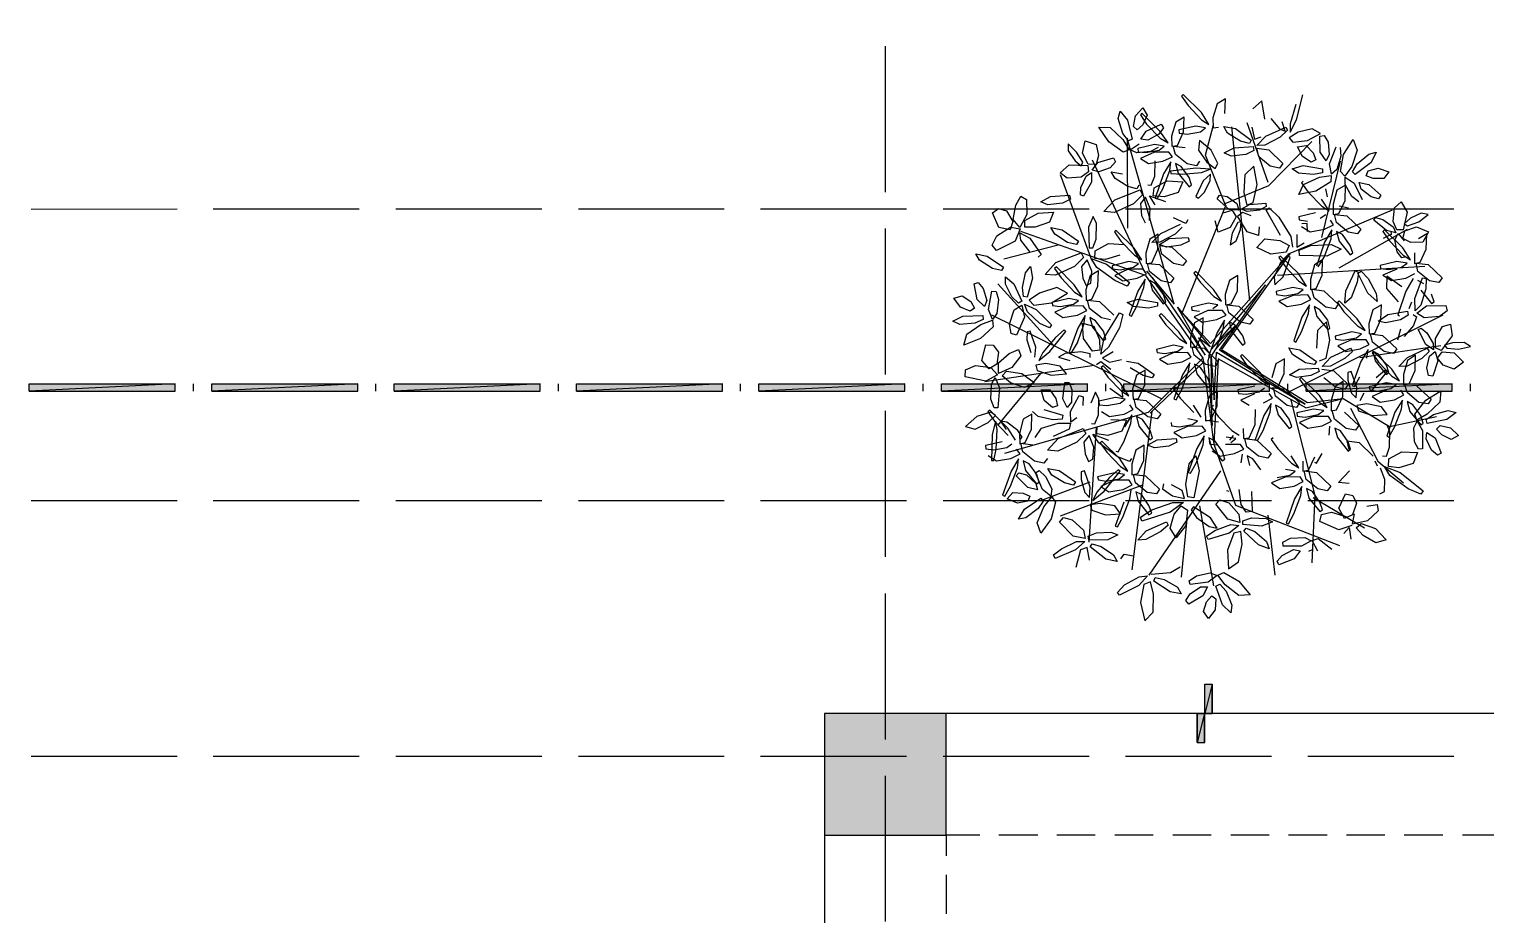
# Model space of a CAD drawing. Header units: metres. Extents: x 14 to 155, y 0 to 125.
# Drawn here: x 20.18 to 26.17, y 102.41 to 106.05 of the extents above; entities that cross this region are included whole.
import ezdxf

# ---------------------------------------------------------------- set-up
doc = ezdxf.new("R2010")
doc.units = ezdxf.units.M
doc.layers.get('Defpoints').update_dxf_attribs({"lineweight": 0})
doc.layers.add('Edges', color=7, linetype='Continuous')
doc.layers.add('PDF_Solid Fills', color=7, linetype='Continuous')
doc.layers.add('PDF_Geometry', color=7, linetype='Continuous', true_color=0xc0c0c0)
doc.styles.add('TEXTS', font='swissl.ttf')
doc.dimstyles.new('Copy of DIMTEXT', dxfattribs={"dimscale": 0.3, "dimtxt": 0.22, "dimasz": 0.18, "dimexe": 0.05, "dimexo": 0.05, "dimgap": 0.05, "dimtad": 0, "dimzin": 1, "dimdsep": 46, "dimtxsty": 'TEXTS', "dimblk": 'ARCHTICK', "dimcen": 0.1, "dimclrd": 256, "dimclre": 6, "dimclrt": 7, "dimadec": 0, "dimazin": 0, "dimtfac": 0.15, "dimtix": 1, "dimtofl": 0, "dimtmove": 1, "dimatfit": 3, "dimldrblk": 'OPEN', "dimfxl": 0, "dimtolj": 1, "dimtzin": 0, "dimarcsym": 0})

# ---------------------------------------------------------------- blocks, each defined once
blk = doc.blocks.new('_ArchTick')
at = {"color": 0, "linetype": 'ByBlock', "const_width": 0.15}
blk.add_lwpolyline([(-0.5, -0.5), (0.5, 0.5)], dxfattribs=at)
blk = doc.blocks.new('*D6')
at = {"layer": 'Defpoints', "color": 0, "transparency": 16777216}
for p in [(26.2838, 121.6249), (23.707, 0.0009), (26.2838, 0.0307)]:
    blk.add_point(p, dxfattribs=at)
at = {"layer": 'Edges', "color": 6, "lineweight": -2, "transparency": 16777216}
for p, q in [((26.2838, 0.3907), (26.2838, 0.0107)), ((23.707, 0.0209), (23.707, 0.0507))]:
    blk.add_line(p, q, dxfattribs=at)
at = {"layer": 'Edges', "lineweight": -2, "transparency": 16777216}
for p, q in [((23.707, 0.0307), (24.7859, 0.0307)), ((26.2838, 0.0307), (25.2048, 0.0307))]:
    blk.add_line(p, q, dxfattribs=at)
at = {"layer": 'Edges', "lineweight": -2, "transparency": 16777216, "xscale": 0.072, "yscale": 0.072, "zscale": 0.072, "rotation": 180}
blk.add_blockref('_ArchTick', (23.707, 0.0307), dxfattribs=at)
at = {"layer": 'Edges', "lineweight": -2, "transparency": 16777216, "xscale": 0.072, "yscale": 0.072, "zscale": 0.072}
blk.add_blockref('_ArchTick', (26.2838, 0.0307), dxfattribs=at)
at = {"layer": 'Edges', "color": 7, "transparency": 16777216, "char_height": 0.088, "attachment_point": 5, "style": 'TEXTS'}
for s, insert in [('\\A1;2.58 m', (24.9954, 0.096)), ('\\A1;[8\'-5{\\H0.15x;\\S1/2;}" ft]', (24.9954, -0.0459))]:
    blk.add_mtext(s, dxfattribs=dict(at, insert=insert))
blk = doc.blocks.new('_Open')
at = {"color": 0, "linetype": 'ByBlock', "lineweight": -2}
for p, q in [((-1, 0.167), (0, 0)), ((-1, -0.167), (0, 0)), ((0, 0), (-1, 0))]:
    blk.add_line(p, q, dxfattribs=at)

msp = doc.modelspace()

# ---------------------------------------------------------------- linework, layer by layer
at = {"layer": 'PDF_Geometry', "color": 0, "lineweight": 0}
for points in [[(23.7029, 105.9797), (23.703, 105.3796)], [(25.3914, 105.7398), (25.369, 105.6614), (25.369, 105.6261), (25.3946, 105.6773), (25.4201, 105.7798)], [(25.1001, 105.7029), (25.1033, 105.7638), (25.0681, 105.7429), (25.0505, 105.6853)], [(25.2649, 105.6805), (25.252, 105.7557), (25.2153, 105.7221)], [(25.0201, 105.5317), (25.0537, 105.6565)], [(25.0505, 105.6854), (25.0521, 105.6437), (25.0745, 105.6469)], [(25.2777, 105.4197), (25.1913, 105.6646)], [(25.2889, 105.6821), (25.3241, 105.6405), (25.3481, 105.6309), (25.3353, 105.6693)], [(24.7784, 105.0548), (24.8921, 104.9187), (24.6984, 105.6021), (24.7, 105.2324)], [(25.2026, 104.9348), (25.1289, 105.6485)], [(25.2105, 105.6469), (25.2217, 105.5973), (25.249, 105.6069)], [(24.8264, 105.5637), (24.7944, 105.5476), (24.7384, 105.5413), (24.7112, 105.5541), (24.748, 105.5781)], [(24.9961, 105.5077), (24.9833, 105.4885), (24.9449, 105.4965), (24.8969, 105.5349), (24.8873, 105.5686), (24.9369, 105.5637)], [(25.1033, 105.3269), (25.02, 105.5317)], [(25.1017, 105.3332), (25.2809, 105.4068), (25.457, 105.5877)], [(25.5738, 105.5637), (25.577, 105.5285), (25.561, 105.4725), (25.5386, 105.4533), (25.5306, 105.4965), (25.5578, 105.5669)], [(24.7705, 105.0516), (24.556, 105.5109)], [(24.7832, 105.4101), (24.7976, 105.4085), (24.812, 105.4454), (24.8136, 105.5093)], [(25.4985, 105.194), (25.5753, 105.5077)], [(24.5528, 105.0996), (24.4247, 105.4516)], [(24.7464, 105.4085), (24.7385, 105.3941), (24.7016, 105.4037), (24.6488, 105.4357), (24.6328, 105.4629), (24.6792, 105.4549)], [(25.4218, 105.4245), (25.4154, 105.4181), (25.4426, 105.3797), (25.4985, 105.3221), (25.529, 105.3029), (25.4969, 105.3509)], [(25.6506, 105.3397), (25.6218, 105.3621), (25.5946, 105.4117), (25.5946, 105.4421), (25.6314, 105.4165), (25.665, 105.3493)], [(24.7897, 105.2628), (24.7929, 105.3124), (24.7736, 105.3588), (24.7528, 105.3332), (24.7577, 105.2836)], [(24.8137, 105.3284), (24.7897, 105.3653), (24.8553, 105.3413)], [(25.5225, 105.3604), (25.5146, 105.394)], [(20.1918, 105.3106), (20.7919, 105.3107)], [(20.9408, 105.3107), (21.5409, 105.3107)], [(21.6914, 105.3107), (22.2915, 105.3107)], [(22.4419, 105.3107), (23.042, 105.3108)], [(23.1909, 105.3108), (23.791, 105.3108)], [(23.9415, 105.3108), (24.5416, 105.3108)], [(24.692, 105.3108), (25.2921, 105.3108)], [(25.1034, 105.3269), (24.9241, 104.8852), (25.0409, 104.7571)], [(25.0937, 105.2949), (25.1306, 105.3061), (25.1465, 105.2789), (25.1225, 105.234), (25.0729, 105.2149), (25.0601, 105.2613)], [(25.2409, 105.2372), (25.2377, 105.202), (25.1913, 105.2164), (25.1513, 105.2805), (25.1721, 105.2981), (25.2073, 105.2836)], [(25.3289, 105.2021), (25.2697, 105.3061), (25.2825, 105.3157)], [(25.2825, 105.3156), (25.3226, 105.2772), (25.3706, 105.1972), (25.3785, 105.154)], [(25.3593, 105.1252), (25.7898, 105.3077)], [(25.4729, 105.2949), (25.4041, 105.2789), (25.4057, 105.2661)], [(25.441, 105.3108), (26.0411, 105.3109)], [(25.609, 105.314), (25.5705, 105.322)], [(24.7576, 105.2836), (24.772, 105.2533)], [(24.9241, 105.2356), (24.8953, 105.2069), (24.8329, 105.1748), (24.7993, 105.1732), (24.8361, 105.21), (24.9177, 105.2485)], [(24.9401, 105.2517), (24.8889, 105.2741)], [(24.9481, 105.266), (24.9401, 105.2516)], [(25.4057, 105.266), (25.4393, 105.2612)], [(25.4154, 105.2388), (25.4506, 105.2164), (25.5098, 105.2276)], [(25.4394, 105.218), (25.4378, 105.2516), (25.417, 105.25)], [(25.4922, 105.2725), (25.5146, 105.2885)], [(25.5098, 105.2277), (25.5466, 105.2453), (25.5338, 105.2645)], [(23.703, 105.2308), (23.703, 104.6307)], [(24.2999, 105.1332), (24.2615, 105.1828), (24.2567, 105.2132), (24.2983, 105.1909), (24.3447, 105.1237), (24.3319, 105.1124)], [(24.7736, 105.0372), (24.2616, 105.218)], [(25.3962, 105.2053), (25.3962, 105.1541), (25.4265, 105.1717)], [(25.4842, 105.0724), (25.5082, 105.1125), (25.537, 105.1877), (25.5402, 105.2245), (25.5098, 105.1748), (25.4762, 105.0756)], [(25.5706, 105.0692), (25.8507, 105.2277)], [(25.7819, 105.2196), (25.7835, 105.2052), (25.7515, 105.1893)], [(25.8459, 105.1141), (25.8283, 105.1093), (25.8091, 105.1349), (25.7995, 105.1845), (25.8123, 105.2101), (25.8379, 105.1797)], [(25.8795, 105.13), (25.8795, 105.0868), (25.9035, 105.0916), (25.9275, 105.146), (25.9307, 105.2084), (25.8955, 105.1877)], [(24.4151, 105.162), (24.1911, 105.1043)], [(24.668, 105.1204), (24.6087, 105.1028), (24.5656, 105.1076), (24.5672, 105.138), (24.6216, 105.1684), (24.6856, 105.1652)], [(25.0409, 104.7571), (25.3673, 105.1268), (25.0857, 104.7331), (25.4393, 104.5155)], [(25.3161, 105.0388), (25.9226, 105.0756)], [(25.8075, 105.0628), (25.7498, 105.0388), (25.7851, 105.0164), (25.8443, 105.0259)], [(24.3943, 104.7523), (24.1671, 105.0036)], [(24.7736, 105.0372), (25.0089, 104.698), (24.7848, 104.4739), (24.1943, 104.3058)], [(24.8008, 105.0292), (25.0184, 104.7091), (24.9048, 104.9076), (25.0393, 104.7444)], [(25.0777, 104.7299), (25.2665, 104.9988), (25.0457, 104.7363), (25.1417, 104.8291), (25.0617, 104.7347)], [(25.8283, 104.9908), (25.7658, 105.034), (25.7643, 104.9844), (25.8123, 104.9283)], [(25.8747, 105.0244), (25.8443, 104.9733), (25.8107, 104.8757), (25.8187, 104.8708)], [(25.8442, 105.026), (25.8811, 105.0453)], [(25.9179, 105.0036), (25.8939, 105.0165)], [(24.6296, 104.8547), (24.5928, 104.8627), (24.5432, 104.9011), (24.5352, 104.9364), (24.5848, 104.9299), (24.6441, 104.8739)], [(25.9051, 104.9764), (25.9499, 104.9221), (25.961, 104.9284)], [(25.9611, 104.9284), (25.9499, 104.9604)], [(24.8393, 104.5299), (24.1416, 104.8739)], [(25.0505, 104.9011), (25.0713, 104.9172), (25.0313, 104.9235), (24.9625, 104.9075), (24.9641, 104.8947), (24.996, 104.89)], [(25.3625, 104.5587), (25.9979, 104.8757)], [(25.8571, 104.9012), (25.8683, 104.9283)], [(25.8747, 104.8772), (25.8875, 104.8676)], [(25.489, 104.6867), (25.5162, 104.698), (25.5322, 104.7716), (25.5178, 104.8468), (25.481, 104.8115), (25.4762, 104.7379)], [(25.8107, 104.7732), (25.8235, 104.818)], [(25.8875, 104.8676), (25.8762, 104.8323), (25.8379, 104.7859)], [(24.2872, 104.8051), (24.2856, 104.7731), (24.3016, 104.7202)], [(24.3191, 104.7011), (24.3223, 104.7427), (24.2999, 104.8084), (24.2872, 104.8052)], [(25.0394, 104.7444), (24.9914, 104.7812), (25.0378, 104.714), (25.0298, 104.6867)], [(24.5464, 104.6995), (24.5464, 104.7156), (24.508, 104.7235), (24.444, 104.7172), (24.4167, 104.7011), (24.4631, 104.6884)], [(24.6408, 104.7235), (24.5976, 104.6979), (24.6264, 104.6803), (24.6744, 104.6916)], [(25.0089, 104.698), (25.0537, 104.3507)], [(25.0297, 104.6867), (25.0473, 104.421), (25.0441, 104.7059), (25.0554, 104.5267), (25.065, 104.722), (25.4299, 104.5076), (25.0778, 104.7299)], [(25.433, 104.493), (25.0729, 104.6947), (25.0553, 104.3442), (25.1434, 104.093), (25.5707, 103.9266)], [(25.2938, 104.5747), (25.3178, 104.5779), (25.3434, 104.6339), (25.345, 104.6947), (25.3098, 104.6739), (25.2938, 104.6163)], [(25.6843, 104.698), (25.6891, 104.7332), (25.6587, 104.6835), (25.6234, 104.5844), (25.6331, 104.5812)], [(25.6554, 104.6996), (25.9882, 104.7492)], [(24.5624, 104.6675), (24.1127, 104.6002)], [(24.3415, 104.6339), (24.1655, 104.4211)], [(24.572, 104.6707), (24.5896, 104.6835), (24.6312, 104.6515)], [(24.6952, 104.6851), (24.7432, 104.6771), (24.8088, 104.6307), (24.8009, 104.6163), (24.764, 104.6259), (24.7112, 104.6579)], [(25.0153, 104.6835), (24.7928, 104.4707)], [(25.4986, 104.6516), (25.5482, 104.6452), (25.6074, 104.5891), (25.593, 104.5699)], [(25.7002, 104.5588), (25.7659, 104.6404), (25.7579, 104.6468)], [(25.7579, 104.6467), (25.7226, 104.6163)], [(20.8592, 104.5618), (20.8592, 104.5921)], [(21.6097, 104.5618), (21.6097, 104.5922)], [(22.3603, 104.5618), (22.3603, 104.5922)], [(23.1092, 104.5618), (23.1092, 104.5922)], [(23.8598, 104.5619), (23.8598, 104.5923)], [(24.6104, 104.5619), (24.6104, 104.5923)], [(24.6761, 104.5794), (24.6793, 104.5362), (24.6265, 104.5731)], [(24.8969, 104.5779), (24.8889, 104.5715), (24.9161, 104.533), (24.9721, 104.4739)], [(25.2233, 104.5827), (25.1529, 104.5667), (25.1561, 104.5524)], [(25.1562, 104.5523), (25.1882, 104.5491), (25.241, 104.5586), (25.2634, 104.5747)], [(25.3593, 104.5619), (25.3593, 104.5923)], [(25.5931, 104.5699), (25.5546, 104.5779), (25.5066, 104.6163)], [(25.633, 104.5811), (25.6554, 104.6211)], [(25.9355, 104.5091), (25.897, 104.5155), (25.849, 104.5555), (25.8395, 104.589)], [(25.8891, 104.5828), (25.9484, 104.5284), (25.9356, 104.5092)], [(26.1099, 104.562), (26.1099, 104.5923)], [(24.492, 104.4515), (24.4664, 104.4338), (24.4648, 104.4786), (24.5016, 104.5443), (24.5176, 104.5379), (24.516, 104.5026)], [(24.5512, 104.4291), (24.5656, 104.4275), (24.58, 104.4643), (24.5816, 104.5282), (24.5688, 104.5571), (24.5496, 104.5123)], [(25.2217, 104.5507), (25.1657, 104.5251), (25.1993, 104.5043)], [(25.2586, 104.5139), (25.2954, 104.5331), (25.2826, 104.5524)], [(25.3706, 104.5251), (25.4698, 104.133), (25.457, 103.8562)], [(25.433, 104.4931), (25.5867, 104.5316), (25.7771, 104.4163), (25.9707, 104.4579)], [(25.4394, 104.5155), (25.5866, 104.5316)], [(25.6715, 104.5539), (25.6554, 104.5219)], [(25.7627, 104.5651), (25.705, 104.5395), (25.7387, 104.5171), (25.7978, 104.5267), (25.8363, 104.5459), (25.8234, 104.5651)], [(23.703, 104.4802), (23.703, 103.8801)], [(24.2392, 104.3602), (24.2072, 104.4098), (24.1335, 104.4834), (24.1255, 104.477), (24.1527, 104.4386), (24.2088, 104.3794)], [(24.4312, 104.4467), (24.3927, 104.4435), (24.332, 104.4579), (24.3096, 104.4786)], [(24.356, 104.4866), (24.4344, 104.4626), (24.4312, 104.4466)], [(24.5928, 104.4787), (24.6264, 104.4578), (24.6856, 104.4675), (24.7225, 104.4867), (24.7096, 104.5059)], [(24.6521, 104.3154), (24.6616, 104.3122), (24.684, 104.3539), (24.7129, 104.4291), (24.7177, 104.4642), (24.6872, 104.4146)], [(24.7993, 104.4787), (24.7176, 103.8273)], [(25.0025, 104.4547), (24.9705, 104.5043)], [(25.0537, 104.5027), (25.0457, 104.4963), (25.0729, 104.4579), (25.1289, 104.4003), (25.1594, 104.3811)], [(25.1753, 104.4083), (25.1769, 104.3666), (25.1993, 104.3698), (25.2249, 104.4243), (25.2265, 104.4866)], [(25.5914, 104.4755), (25.6506, 104.4211), (25.6378, 104.4019), (25.5994, 104.4083), (25.5514, 104.4467), (25.5418, 104.4819)], [(25.6171, 104.4915), (25.7291, 104.2739)], [(24.2583, 104.3634), (24.2663, 104.373), (24.2487, 104.4003), (24.2039, 104.4338), (24.1782, 104.4386), (24.2006, 104.4034)], [(24.3207, 104.3714), (24.3463, 104.4098), (24.4152, 104.4306), (24.4647, 104.4306), (24.46, 104.405), (24.3943, 104.3747)], [(24.5704, 104.413), (24.5401, 103.9409)], [(24.6313, 104.4451), (24.6953, 104.4419), (24.6761, 104.3971), (24.6184, 104.3795), (24.5736, 104.3858), (24.5752, 104.4163)], [(24.8792, 104.4323), (24.8808, 104.4194), (24.9128, 104.4146), (24.9673, 104.4243), (24.9881, 104.4402), (24.9481, 104.4483)], [(25.0249, 104.4418), (25.0745, 104.4354)], [(25.529, 104.3811), (25.5322, 104.4179)], [(25.7482, 104.2962), (25.7643, 104.2947), (25.777, 104.3315), (25.7786, 104.3954), (25.7659, 104.4243)], [(24.1847, 104.3538), (24.1159, 104.3378), (24.1175, 104.3251)], [(24.1175, 104.325), (24.1495, 104.3202), (24.2039, 104.3298), (24.2247, 104.3458)], [(24.3703, 104.285), (24.3559, 104.2658), (24.3176, 104.2739), (24.2696, 104.3122), (24.2615, 104.3475), (24.3111, 104.341)], [(24.716, 104.2851), (24.708, 104.2722), (24.6568, 104.293), (24.5816, 104.3491), (24.5576, 104.3842), (24.6216, 104.3602)], [(25.0361, 104.3571), (25.0377, 104.3442), (25.0697, 104.341)], [(25.0473, 104.317), (25.0809, 104.2946), (25.1402, 104.3058), (25.1786, 104.3234), (25.1642, 104.3426), (25.1033, 104.3426)], [(25.1241, 104.3506), (25.1449, 104.3666), (25.1049, 104.373)], [(25.1338, 104.3795), (25.1193, 104.3603)], [(25.2986, 104.3698), (25.2906, 104.3635), (25.3178, 104.325), (25.3738, 104.2658), (25.4043, 104.2466), (25.3722, 104.2962)], [(25.6106, 104.3218), (25.6026, 104.3571), (25.6522, 104.3506), (25.7098, 104.2947)], [(24.1271, 104.2978), (24.1607, 104.2754), (24.22, 104.2849)], [(24.22, 104.285), (24.2584, 104.3043), (24.244, 104.3235)], [(25.1673, 104.2674), (25.1721, 104.3027)], [(25.2473, 104.2387), (25.2153, 104.2835), (25.1913, 104.2963), (25.2009, 104.2563)], [(25.4202, 104.2738), (25.4202, 104.2322), (25.4442, 104.237), (25.4698, 104.2915)], [(25.4763, 104.2659), (25.5003, 104.3059)], [(25.7163, 104.2754), (25.7258, 104.2546)], [(25.7291, 104.2738), (25.8348, 104.1842)], [(25.0825, 104.2338), (24.788, 103.8048)], [(25.3145, 104.2066), (25.3673, 104.2162), (25.3897, 104.2322), (25.3498, 104.2402)], [(25.4682, 104.2691), (25.4762, 104.2659)], [(25.6106, 104.1826), (25.5674, 104.1858), (25.6122, 104.2338)], [(25.7371, 104.1394), (25.7563, 104.149), (25.7579, 104.1987), (25.7403, 104.2451)], [(24.5448, 104.1874), (24.3416, 104.1106)], [(24.7608, 104.1746), (24.4231, 104.0482)], [(24.6585, 104.0033), (24.6809, 104.0434), (24.7096, 104.1185), (24.7144, 104.1554)], [(24.8473, 104.181), (24.8441, 104.1602), (24.8841, 104.1314), (24.9337, 104.1201), (24.9241, 104.1538), (24.8809, 104.1762)], [(25.1065, 104.1538), (25.1161, 104.1506)], [(25.209, 104.149), (25.2122, 104.0674), (25.1882, 104.0642), (25.1674, 104.0962), (25.1594, 104.157)], [(20.1918, 104.112), (20.7919, 104.112)], [(20.9408, 104.112), (21.5409, 104.112)], [(21.6914, 104.1121), (22.2915, 104.1121)], [(22.4419, 104.1121), (23.042, 104.1121)], [(23.1909, 104.1121), (23.791, 104.1121)], [(23.9415, 104.1121), (24.5416, 104.1122)], [(24.6841, 104.1058), (24.6488, 104.0066), (24.6585, 104.0034)], [(24.692, 104.1122), (25.2921, 104.1122)], [(25.441, 104.1122), (26.0411, 104.1122)], [(25.4634, 104.125), (25.6747, 104.0003)], [(25.6843, 104.0882), (25.7259, 104.0962), (25.7307, 104.069), (25.6859, 104.029), (25.6251, 104.0146), (25.6331, 104.0578)], [(24.9433, 104.0354), (24.9209, 103.797)], [(24.9962, 104.0898), (25.0538, 103.7617)], [(25.2762, 104.0513), (25.305, 103.8049)], [(25.6219, 104.0098), (25.5691, 103.9922), (25.4906, 104.0259), (25.4971, 104.0546)], [(25.497, 104.0546), (25.5386, 104.0642), (25.6011, 104.0451)], [(25.5898, 103.9762), (25.6106, 104.0018), (25.6186, 103.9538)], [(24.5432, 103.8673), (24.5337, 103.9185), (24.5064, 103.9089), (24.4873, 103.8369)], [(25.4827, 103.9042), (25.4587, 103.9474), (25.4842, 103.9553), (25.5403, 103.9121)], [(24.6728, 103.8722), (24.6857, 103.8914), (24.724, 103.885)], [(25.4458, 103.9042), (25.4602, 103.9105)], [(24.9161, 103.8385), (24.8761, 103.8145), (24.7977, 103.8081)], [(23.703, 103.7296), (23.703, 103.1295)], [(20.1919, 103.0605), (20.792, 103.0606)], [(20.9409, 103.0606), (21.541, 103.0606)], [(21.6915, 103.0606), (22.2916, 103.0606)], [(22.442, 103.0606), (23.0421, 103.0607)], [(23.191, 103.0607), (23.7911, 103.0607)], [(23.9416, 103.0607), (24.5417, 103.0607)], [(24.6921, 103.0607), (25.2922, 103.0607)], [(25.4411, 103.0607), (26.0412, 103.0608)], [(23.7031, 102.9807), (23.7031, 102.3806)], [(24.092, 102.7358), (23.9543, 102.7358), (23.9543, 102.651)], [(24.3305, 102.7358), (24.1704, 102.7358)], [(24.5673, 102.7359), (24.4088, 102.7358)], [(24.8057, 102.7359), (24.6473, 102.7359)], [(25.0442, 102.7359), (24.8858, 102.7359)], [(25.2826, 102.7359), (25.1242, 102.7359)], [(25.521, 102.7359), (25.361, 102.7359)], [(25.758, 102.7359), (25.5995, 102.7359)], [(25.9964, 102.7359), (25.8379, 102.7359)], [(26.2348, 102.7359), (26.0764, 102.7359)], [(23.9543, 102.5726), (23.9543, 102.4126)]]:
    msp.add_lwpolyline(points, dxfattribs=at)
for points in [[(24.9224, 105.7749), (24.9496, 105.7365), (25.0041, 105.6773), (25.0344, 105.6581), (25.0041, 105.7077), (24.9288, 105.7813)], [(24.7032, 105.5909), (24.6808, 105.6212), (24.6616, 105.6821), (24.6696, 105.7125), (24.7, 105.6757), (24.7192, 105.5972)], [(24.7624, 105.6565), (24.74, 105.6357), (24.7239, 105.6501), (24.732, 105.6933), (24.7624, 105.7269), (24.78, 105.6965)], [(24.7528, 105.6981), (24.7784, 105.6597), (24.8345, 105.6021), (24.8664, 105.5829), (24.8328, 105.6309), (24.7592, 105.7045)], [(24.8472, 105.6437), (24.828, 105.6181), (24.7832, 105.5941), (24.7544, 105.5973), (24.7768, 105.6309), (24.8377, 105.6598)], [(24.8809, 105.6101), (24.8825, 105.5685), (24.9049, 105.5716), (24.9305, 105.6277), (24.9321, 105.6885), (24.8985, 105.6677)], [(24.9128, 105.6229), (24.9448, 105.6182), (24.9993, 105.6277), (25.0201, 105.6437), (24.9801, 105.6517), (24.9113, 105.6358)], [(24.6808, 105.5957), (24.7064, 105.5541), (24.6824, 105.5445), (24.6231, 105.5862), (24.5816, 105.6469), (24.628, 105.6453)], [(25.0265, 105.5029), (25.0601, 105.4773), (25.0713, 105.4982), (25.0441, 105.5525), (24.9961, 105.5926), (24.9913, 105.5525)], [(25.2009, 105.5797), (25.164, 105.5893), (25.1112, 105.6229), (25.0952, 105.6501), (25.1432, 105.6422), (25.2088, 105.5942)], [(25.3577, 105.6341), (25.3273, 105.6053), (25.2649, 105.5733), (25.2312, 105.5717), (25.2681, 105.6101), (25.3513, 105.6469)], [(25.4009, 105.6261), (25.3641, 105.6037), (25.3801, 105.5861), (25.4394, 105.5926), (25.4937, 105.6214), (25.4586, 105.6406)], [(25.5082, 105.6133), (25.5242, 105.5861), (25.529, 105.5349), (25.5162, 105.5092), (25.4922, 105.5445), (25.4906, 105.6101)], [(25.6218, 105.4853), (25.593, 105.4453), (25.5754, 105.4645), (25.5883, 105.5349), (25.6282, 105.5958), (25.6442, 105.5525)], [(24.4839, 105.5093), (24.5095, 105.4885), (24.5159, 105.5029), (24.4903, 105.5445), (24.4551, 105.5781), (24.4551, 105.5493)], [(24.58, 105.5301), (24.5705, 105.4933), (24.5384, 105.4948), (24.5144, 105.5397), (24.5256, 105.5909), (24.5705, 105.5765)], [(24.7432, 105.5461), (24.7752, 105.543), (24.8297, 105.5525), (24.8505, 105.5686), (24.8105, 105.5765), (24.7417, 105.559)], [(24.8456, 105.5077), (24.8841, 105.5253), (24.8696, 105.5446), (24.8104, 105.5445), (24.7528, 105.5189), (24.7864, 105.4981)], [(25.2185, 105.5509), (25.1865, 105.5349), (25.1257, 105.5285), (25.0969, 105.5414), (25.1384, 105.5621), (25.2169, 105.567)], [(25.3242, 105.4789), (25.2857, 105.4869), (25.2393, 105.5253), (25.2313, 105.5606), (25.2809, 105.5541), (25.3386, 105.4982)], [(25.4634, 105.5413), (25.4746, 105.5125), (25.4554, 105.5029), (25.4186, 105.5269), (25.3993, 105.5669), (25.4346, 105.5717)], [(25.625, 105.4629), (25.6442, 105.4965), (25.6922, 105.5365), (25.7226, 105.5446), (25.7018, 105.5014), (25.6363, 105.4518)], [(24.54, 105.4629), (24.5096, 105.4421), (24.452, 105.4373), (24.4232, 105.4597), (24.4599, 105.4917), (24.5368, 105.4901)], [(24.6503, 105.5045), (24.6279, 105.4805), (24.5815, 105.4629), (24.5543, 105.4709), (24.5783, 105.5013), (24.6424, 105.5205)], [(24.8216, 105.3524), (24.8456, 105.3941), (24.8744, 105.4693), (24.8776, 105.5045), (24.8472, 105.4548), (24.8137, 105.3556)], [(24.8776, 105.4565), (24.924, 105.4533), (25.0041, 105.4613), (25.0392, 105.4741), (24.98, 105.4789), (24.876, 105.4661)], [(24.9625, 105.4101), (24.9529, 105.4405), (24.9208, 105.4853), (24.8968, 105.4981), (24.9081, 105.4581), (24.9529, 105.4021)], [(25.1785, 105.3781), (25.1897, 105.3269), (25.2169, 105.338), (25.2328, 105.4116), (25.2185, 105.4869), (25.1816, 105.4517)], [(25.5018, 105.4597), (25.465, 105.4518), (25.4026, 105.4581), (25.377, 105.4758), (25.4218, 105.4901), (25.5018, 105.4758)], [(25.7099, 105.4357), (25.6811, 105.447), (25.689, 105.4677), (25.7307, 105.479), (25.7739, 105.4629), (25.7531, 105.4357)], [(24.5063, 105.3685), (24.5079, 105.3988), (24.5303, 105.4453), (24.5512, 105.4613), (24.5512, 105.4213), (24.5192, 105.3637)], [(24.8504, 105.3604), (24.8056, 105.3652), (24.8088, 105.3973), (24.8633, 105.426), (24.9272, 105.4229), (24.9081, 105.378)], [(24.9912, 105.3556), (25.0152, 105.378), (25.0392, 105.4261), (25.0408, 105.4532), (25.0105, 105.4261), (24.98, 105.362)], [(25.489, 105.4421), (25.537, 105.4485), (25.5354, 105.4229), (25.4745, 105.3844), (25.4041, 105.3701), (25.4233, 105.4117)], [(25.7323, 105.3525), (25.7019, 105.3605), (25.6603, 105.3925), (25.6522, 105.4197), (25.6922, 105.4117), (25.7418, 105.3669)], [(24.2407, 105.3268), (24.2615, 105.3637), (24.284, 105.3492), (24.2856, 105.2884), (24.2568, 105.234), (24.2295, 105.2676)], [(24.4647, 105.3508), (24.4327, 105.3348), (24.3719, 105.3284), (24.3431, 105.3397), (24.3831, 105.3621), (24.4615, 105.3669)], [(24.7608, 105.3685), (24.7239, 105.3316), (24.6456, 105.2965), (24.6023, 105.2997), (24.6472, 105.3477), (24.7512, 105.3893)], [(25.0777, 105.3669), (25.1096, 105.3621), (25.1497, 105.3333), (25.1577, 105.3061), (25.1177, 105.3092), (25.0681, 105.3525)], [(25.5449, 105.3301), (25.545, 105.2884), (25.569, 105.2916), (25.5945, 105.3461), (25.5961, 105.4084), (25.561, 105.3877)], [(24.1687, 105.3124), (24.2023, 105.3028), (24.228, 105.2596), (24.2167, 105.2244), (24.1703, 105.234), (24.1447, 105.2948)], [(24.3207, 105.2356), (24.2775, 105.2356), (24.2775, 105.2628), (24.332, 105.2933), (24.3959, 105.2981), (24.3784, 105.2564)], [(25.2697, 105.3205), (25.2425, 105.3061), (25.1913, 105.2997), (25.1673, 105.3093), (25.2009, 105.3285), (25.2681, 105.3349)], [(25.8075, 105.2245), (25.7914, 105.2598), (25.7979, 105.3157), (25.8251, 105.3397), (25.8491, 105.2981), (25.8331, 105.2245)], [(25.8634, 105.2725), (25.8378, 105.2501), (25.8506, 105.2421), (25.897, 105.2581), (25.9354, 105.2885), (25.9067, 105.2933)], [(24.1431, 105.162), (24.1623, 105.2004), (24.2182, 105.2356), (24.2583, 105.2292), (24.2375, 105.178), (24.1607, 105.1396)], [(24.4903, 105.1652), (24.4535, 105.1732), (24.4007, 105.2068), (24.3847, 105.234), (24.4311, 105.2245), (24.4983, 105.1781)], [(24.5575, 105.1508), (24.5704, 105.186), (24.572, 105.2516), (24.5591, 105.2804), (24.5399, 105.2356), (24.5415, 105.1508)], [(25.1641, 105.2261), (25.1673, 105.2581), (25.1529, 105.2549), (25.1306, 105.2116), (25.1225, 105.1636), (25.1465, 105.1797)], [(25.6458, 105.2085), (25.6074, 105.2148), (25.5594, 105.2549), (25.5514, 105.2884), (25.601, 105.2821), (25.6587, 105.2277)], [(25.7194, 105.2757), (25.7498, 105.2677), (25.7914, 105.2373), (25.8027, 105.2133), (25.7642, 105.2229), (25.7131, 105.2645)], [(25.865, 105.1732), (25.8314, 105.1893), (25.8394, 105.2212), (25.8874, 105.2373), (25.937, 105.2165), (25.9146, 105.1748)], [(24.6456, 105.2164), (24.6728, 105.178), (24.7288, 105.1204), (24.7592, 105.1012), (24.7272, 105.1492), (24.6535, 105.2228)], [(24.7752, 105.1284), (24.7768, 105.0867), (24.7992, 105.0899), (24.8248, 105.146), (24.8264, 105.2068), (24.7913, 105.186)], [(24.9529, 105.1781), (24.9193, 105.162), (24.8601, 105.1541), (24.8313, 105.1652), (24.8712, 105.1892), (24.9497, 105.1941)], [(25.3258, 105.1813), (25.3642, 105.1605), (25.3514, 105.1333), (25.2889, 105.1253), (25.2313, 105.1525), (25.2649, 105.1876)], [(25.6266, 105.13), (25.6154, 105.1604), (25.5834, 105.2052), (25.5594, 105.218), (25.5706, 105.178), (25.6154, 105.122)], [(25.7498, 105.218), (25.777, 105.1796), (25.8331, 105.1204), (25.8634, 105.1012), (25.8315, 105.1508), (25.7562, 105.2244)], [(24.1815, 105.0579), (24.1446, 105.0659), (24.0919, 105.0996), (24.0758, 105.1268), (24.1222, 105.1172), (24.1895, 105.0708)], [(24.5192, 105.1108), (24.4824, 105.074), (24.404, 105.0388), (24.3608, 105.042), (24.4056, 105.09), (24.5096, 105.1301)], [(24.9273, 105.0788), (24.8889, 105.0868), (24.8409, 105.1252), (24.8329, 105.1604), (24.8825, 105.154), (24.9417, 105.098)], [(25.3561, 105.1188), (25.3289, 105.09), (25.3034, 105.0308), (25.305, 104.9988), (25.3401, 105.0324), (25.369, 105.1109)], [(25.3226, 105.1109), (25.3498, 105.0724), (25.4042, 105.0133), (25.4362, 104.994), (25.4042, 105.0436), (25.3289, 105.1172)], [(25.4057, 105.1412), (25.4537, 105.1605), (25.5386, 105.1652), (25.5786, 105.146), (25.5194, 105.1172), (25.4073, 105.1188)], [(24.2727, 104.9508), (24.2679, 104.9876), (24.2807, 105.0484), (24.3015, 105.074), (24.3096, 105.026), (24.2872, 104.9476)], [(24.3992, 105.066), (24.4264, 105.0276), (24.4824, 104.9684), (24.5128, 104.9492), (24.4809, 104.9988), (24.4072, 105.0724)], [(24.516, 105.026), (24.5304, 104.9956), (24.5496, 105.0052), (24.5529, 105.0548), (24.5336, 105.1012), (24.5112, 105.074)], [(24.5288, 104.978), (24.5304, 104.9348), (24.5528, 104.9395), (24.5784, 104.994), (24.5799, 105.0564), (24.5464, 105.0356)], [(24.6985, 104.9939), (24.6473, 105.0163), (24.5737, 105.0707), (24.5497, 105.1076), (24.6136, 105.0836), (24.708, 105.0084)], [(24.6376, 105.0644), (24.6696, 105.0612), (24.724, 105.0708), (24.7449, 105.0868), (24.7048, 105.0948), (24.636, 105.0773)], [(24.74, 105.026), (24.7784, 105.0436), (24.764, 105.0628), (24.7031, 105.0628), (24.6472, 105.0372), (24.6807, 105.0148)], [(24.876, 105.0068), (24.8376, 105.0147), (24.7896, 105.0532), (24.7816, 105.0867), (24.8312, 105.082), (24.8905, 105.026)], [(24.972, 105.0468), (24.9992, 105.0084), (25.0553, 104.9508), (25.0857, 104.9316), (25.0537, 104.9796), (24.98, 105.0532)], [(25.4521, 105.0212), (25.4521, 104.9796), (25.4761, 104.9844), (25.5001, 105.0389), (25.5017, 105.1012), (25.4682, 105.0805)], [(25.649, 105.0516), (25.6442, 105.01), (25.6187, 104.946), (25.5931, 104.9236), (25.5978, 104.9748), (25.6362, 105.0564)], [(25.6602, 105.0548), (25.689, 105.0244), (25.7226, 104.9636), (25.7258, 104.93), (25.6874, 104.9652), (25.6473, 105.0468)], [(25.7402, 105.0661), (25.7738, 105.0613), (25.8267, 105.0708), (25.8491, 105.0885), (25.8075, 105.0948), (25.7387, 105.0789)], [(25.9804, 105.0084), (25.9419, 105.0148), (25.8939, 105.0532), (25.8859, 105.0884), (25.9355, 105.082), (25.9932, 105.0276)], [(24.0855, 105.0083), (24.1063, 104.9843), (24.1207, 104.9347), (24.1111, 104.9092), (24.0823, 104.9379), (24.0695, 105.0036)], [(24.2519, 104.9235), (24.2247, 104.9491), (24.1975, 105.0019), (24.1975, 105.0323), (24.2327, 105.0035), (24.2648, 104.9315)], [(24.716, 104.8707), (24.7384, 104.9108), (24.7672, 104.9876), (24.772, 105.0228), (24.7416, 104.9731), (24.7064, 104.8739)], [(24.8569, 104.9284), (24.8473, 104.9588), (24.8153, 105.0036), (24.7913, 105.0164), (24.8009, 104.9764), (24.8457, 104.9204)], [(25.1017, 104.9588), (25.1033, 104.9172), (25.1257, 104.9203), (25.1513, 104.9748), (25.1529, 105.0372), (25.1193, 105.0164)], [(25.9275, 105.0244), (25.9259, 104.9828), (25.9051, 104.9156), (25.8827, 104.8916), (25.8811, 104.9428), (25.913, 105.0276)], [(24.0551, 104.93), (24.0712, 104.9028), (24.0535, 104.8899), (24.0135, 104.9076), (23.9863, 104.9444), (24.0199, 104.954)], [(24.1591, 104.9716), (24.1687, 104.938), (24.1623, 104.8804), (24.1447, 104.8564), (24.1287, 104.898), (24.1415, 104.9732)], [(24.3383, 104.9651), (24.2951, 104.9363), (24.3143, 104.9155), (24.3879, 104.9251), (24.4536, 104.9651), (24.4088, 104.9875)], [(24.3911, 104.9139), (24.4231, 104.9092), (24.4776, 104.9187), (24.4984, 104.9348), (24.4584, 104.9427), (24.3895, 104.9268)], [(24.8232, 104.9108), (24.7864, 104.9028), (24.7241, 104.9092), (24.6985, 104.9268), (24.7433, 104.9396), (24.8232, 104.9268)], [(25.3129, 104.9588), (25.3465, 104.954), (25.3994, 104.9636), (25.4218, 104.9796), (25.3801, 104.9876), (25.3113, 104.9716)], [(25.4154, 104.9188), (25.4538, 104.938), (25.441, 104.9572), (25.3802, 104.9556), (25.3226, 104.9316), (25.3561, 104.9092)], [(25.553, 104.8995), (25.5146, 104.9075), (25.4666, 104.946), (25.457, 104.9812), (25.5066, 104.9747), (25.5659, 104.9188)], [(25.5626, 104.9268), (25.5898, 104.8884), (25.6458, 104.8308), (25.6762, 104.8116), (25.6443, 104.8596), (25.5706, 104.9332)], [(24.2215, 104.7987), (24.2152, 104.8372), (24.2344, 104.8963), (24.2648, 104.9155), (24.2759, 104.8659), (24.2439, 104.7923)], [(24.3784, 104.8227), (24.3399, 104.8403), (24.2888, 104.8883), (24.276, 104.9187), (24.324, 104.8979), (24.3879, 104.834)], [(24.4936, 104.8739), (24.532, 104.8931), (24.5176, 104.9124), (24.4568, 104.9108), (24.4008, 104.8868), (24.4344, 104.8643)], [(24.6808, 104.8771), (24.6664, 104.8227), (24.6216, 104.7427), (24.5896, 104.7139), (24.6041, 104.7811), (24.6664, 104.8835)], [(24.8296, 104.8723), (24.8568, 104.8339), (24.9129, 104.7763), (24.9433, 104.7571), (24.9113, 104.8051), (24.8376, 104.8803)], [(25.0665, 104.8563), (25.105, 104.8739), (25.0905, 104.8932), (25.0297, 104.8932), (24.9737, 104.8676), (25.0073, 104.8452)], [(25.2026, 104.8372), (25.1641, 104.8452), (25.1161, 104.8836), (25.1082, 104.9172), (25.1578, 104.9108), (25.217, 104.8564)], [(25.3914, 104.7635), (25.4154, 104.8051), (25.4442, 104.8803), (25.4474, 104.9172), (25.417, 104.8659), (25.3834, 104.7683)], [(25.5322, 104.8212), (25.5227, 104.8531), (25.4906, 104.8964), (25.4666, 104.9092), (25.4778, 104.8692), (25.5227, 104.8148)], [(25.6923, 104.8388), (25.6939, 104.7972), (25.7163, 104.8004), (25.7419, 104.8564), (25.7434, 104.9172), (25.7083, 104.8965)], [(25.8539, 104.874), (25.8219, 104.8547), (25.7611, 104.842), (25.7307, 104.85), (25.7706, 104.8772), (25.8507, 104.89)], [(26.0139, 104.8916), (25.982, 104.8692), (25.9195, 104.8628), (25.8891, 104.882), (25.9291, 104.9124), (26.0091, 104.914)], [(24.1063, 104.8563), (24.0727, 104.8418), (24.0103, 104.8355), (23.9815, 104.8499), (24.0231, 104.8707), (24.1047, 104.8723)], [(24.0967, 104.8356), (24.1447, 104.8532), (24.1478, 104.826), (24.0951, 104.7779), (24.0262, 104.7507), (24.039, 104.7955)], [(24.4391, 104.8132), (24.4039, 104.7828), (24.3511, 104.7203), (24.3351, 104.6884), (24.3799, 104.7251), (24.4455, 104.8068)], [(24.4696, 104.7187), (24.4936, 104.7603), (24.5208, 104.8355), (24.5256, 104.8723), (24.4952, 104.821), (24.4601, 104.7234)], [(24.5848, 104.7731), (24.5864, 104.7299), (24.5561, 104.7267), (24.5192, 104.7779), (24.5144, 104.8419), (24.5608, 104.8291)], [(24.6104, 104.7763), (24.6009, 104.8083), (24.5688, 104.8515), (24.5448, 104.8644), (24.5561, 104.8243), (24.5993, 104.7699)], [(24.9593, 104.7843), (24.9593, 104.7427), (24.9833, 104.7459), (25.0089, 104.8019), (25.0105, 104.8627), (24.9753, 104.842)], [(25.0425, 104.7011), (25.0665, 104.7412), (25.0937, 104.8164), (25.0985, 104.8532), (25.0681, 104.8035), (25.033, 104.7043)], [(25.1834, 104.7587), (25.1738, 104.7891), (25.1417, 104.8339), (25.1177, 104.8467), (25.129, 104.8067), (25.1721, 104.7507)], [(25.9067, 104.8212), (25.9307, 104.802), (25.9563, 104.7572), (25.9579, 104.7316), (25.9259, 104.754), (25.8954, 104.8148)], [(25.9659, 104.7395), (25.9659, 104.778), (25.9947, 104.8276), (26.0284, 104.8371), (26.0347, 104.7891), (25.9899, 104.7283)], [(25.5546, 104.7748), (25.5866, 104.7716), (25.6411, 104.7811), (25.6619, 104.7972), (25.6218, 104.8051), (25.553, 104.7876)], [(25.657, 104.7363), (25.6939, 104.754), (25.681, 104.7732), (25.6202, 104.7732), (25.5642, 104.7475), (25.5978, 104.7251)], [(25.793, 104.7171), (25.7546, 104.7251), (25.7066, 104.7635), (25.6986, 104.7971), (25.7482, 104.7907), (25.8075, 104.7363)], [(26.0363, 104.7603), (26.0028, 104.7508), (26.0123, 104.7379), (26.0603, 104.7347), (26.1099, 104.7459), (26.0843, 104.7619)], [(24.1479, 104.7507), (24.1688, 104.7219), (24.1624, 104.6723), (24.1303, 104.6531), (24.1015, 104.6883), (24.1176, 104.7523)], [(24.2135, 104.7171), (24.2519, 104.7331), (24.2615, 104.7075), (24.2247, 104.6594), (24.1687, 104.6338), (24.1687, 104.6786)], [(24.8217, 104.7204), (24.8536, 104.7172), (24.9065, 104.7267), (24.9289, 104.7428), (24.8889, 104.7507), (24.8185, 104.7332)], [(24.9241, 104.6819), (24.961, 104.7011), (24.9481, 104.7204), (24.8873, 104.7188), (24.8313, 104.6932), (24.8649, 104.6724)], [(25.0601, 104.6627), (25.0216, 104.6707), (24.9736, 104.7091), (24.9657, 104.7427), (25.0153, 104.7379), (25.0729, 104.6819)], [(25.1641, 104.7059), (25.1913, 104.6659), (25.2474, 104.6083), (25.2778, 104.5891), (25.2458, 104.6387), (25.1705, 104.7123)], [(25.4682, 104.6707), (25.4313, 104.6787), (25.3786, 104.7123), (25.3625, 104.7395), (25.4089, 104.7315), (25.4762, 104.6835)], [(25.625, 104.7252), (25.5947, 104.698), (25.5338, 104.6643), (25.5003, 104.6627), (25.5354, 104.7012), (25.6171, 104.738)], [(25.705, 104.7187), (25.7322, 104.6803), (25.7867, 104.6227), (25.8186, 104.6035), (25.7867, 104.6515), (25.7114, 104.7251)], [(25.7738, 104.6387), (25.7643, 104.6691), (25.7322, 104.7139), (25.7082, 104.7268), (25.7179, 104.6867), (25.7627, 104.6308)], [(25.9403, 104.7252), (25.91, 104.6964), (25.8491, 104.6643), (25.8155, 104.6627), (25.8507, 104.6996), (25.9324, 104.738)], [(25.8347, 104.6308), (25.8347, 104.5875), (25.8571, 104.5923), (25.8827, 104.6468), (25.8843, 104.7091), (25.8507, 104.6884)], [(25.9371, 104.6259), (25.9308, 104.6579), (25.9419, 104.7059), (25.9643, 104.7251), (25.9756, 104.6867), (25.9548, 104.6227)], [(25.9979, 104.6691), (25.9739, 104.6979), (25.9931, 104.7235), (26.0427, 104.7187), (26.0812, 104.6803), (26.0427, 104.6515)], [(24.0343, 104.6498), (24.0743, 104.6675), (24.1384, 104.6594), (24.1656, 104.629), (24.1176, 104.6034), (24.0327, 104.621)], [(24.2184, 104.5955), (24.1848, 104.6242), (24.2023, 104.6435), (24.2648, 104.6339), (24.316, 104.5971), (24.276, 104.5762)], [(24.364, 104.6755), (24.3223, 104.6691), (24.3287, 104.6467), (24.3864, 104.6275), (24.4488, 104.6323), (24.4232, 104.6644)], [(24.5912, 104.6595), (24.6184, 104.6195), (24.6745, 104.5619), (24.7048, 104.5427), (24.6729, 104.5923), (24.5992, 104.6659)], [(24.7209, 104.5699), (24.7225, 104.5283), (24.7449, 104.5314), (24.7705, 104.5875), (24.7721, 104.6483), (24.7369, 104.6275)], [(24.9, 104.5267), (24.9225, 104.5683), (24.9512, 104.6435), (24.956, 104.6787), (24.9256, 104.629), (24.8905, 104.5299)], [(25.0409, 104.5843), (25.0297, 104.6147), (24.9992, 104.6595), (24.9752, 104.6724), (24.9849, 104.6323), (25.0297, 104.5764)], [(25.4874, 104.6419), (25.4538, 104.6259), (25.3946, 104.6179), (25.3658, 104.6291), (25.4058, 104.6515), (25.4842, 104.6563)], [(25.6058, 104.6387), (25.6058, 104.6068), (25.6203, 104.5539), (25.6394, 104.5347), (25.6427, 104.5763), (25.6187, 104.6419)], [(20.784, 104.5618), (20.784, 104.5921), (20.1838, 104.5617)], [(20.784, 104.5921), (20.1838, 104.5617), (20.1838, 104.5921)], [(21.5346, 104.5618), (21.5346, 104.5922), (20.9344, 104.5618)], [(21.5346, 104.5922), (20.9344, 104.5618), (20.9344, 104.5921)], [(22.2852, 104.5618), (22.2851, 104.5922), (21.685, 104.5618)], [(22.2851, 104.5922), (21.685, 104.5618), (21.685, 104.5922)], [(23.0341, 104.5618), (23.0341, 104.5922), (22.4339, 104.5618)], [(23.0341, 104.5922), (22.4339, 104.5618), (22.4339, 104.5922)], [(23.7847, 104.5619), (23.7847, 104.5922), (23.1845, 104.5619)], [(23.7847, 104.5922), (23.1845, 104.5619), (23.1845, 104.5922)], [(24.5352, 104.5619), (24.5352, 104.5923), (23.9351, 104.5619)], [(24.5352, 104.5923), (23.9351, 104.5619), (23.9351, 104.5923)], [(24.1511, 104.4931), (24.1383, 104.5283), (24.1399, 104.5907), (24.1559, 104.6179), (24.1735, 104.5747), (24.1672, 104.4931)], [(24.46, 104.5971), (24.4712, 104.5683), (24.4695, 104.5171), (24.452, 104.4947), (24.4344, 104.5298), (24.4423, 104.5971)], [(25.2842, 104.5619), (25.2842, 104.5923), (24.684, 104.5619)], [(25.2842, 104.5923), (24.684, 104.5619), (24.684, 104.5923)], [(25.3946, 104.4947), (25.3562, 104.5027), (25.3082, 104.5411), (25.3002, 104.5747), (25.3498, 104.5699), (25.4074, 104.5139)], [(25.4073, 104.6115), (25.4345, 104.5731), (25.489, 104.5155), (25.521, 104.4947), (25.489, 104.5443), (25.4137, 104.6179)], [(26.0347, 104.562), (26.0347, 104.5923), (25.4346, 104.5619)], [(26.0347, 104.5923), (25.4346, 104.5619), (25.4346, 104.5923)], [(25.537, 104.5235), (25.537, 104.4803), (25.5594, 104.4851), (25.585, 104.5395), (25.5866, 104.6019), (25.553, 104.5812)], [(25.6955, 104.5667), (25.7274, 104.5619), (25.7819, 104.5731), (25.8043, 104.5891), (25.7627, 104.5955), (25.6939, 104.5796)], [(24.4056, 104.5314), (24.412, 104.5011), (24.3911, 104.4946), (24.3576, 104.5235), (24.3447, 104.5667), (24.38, 104.5667)], [(24.5833, 104.5058), (24.6152, 104.5027), (24.6697, 104.5122), (24.6905, 104.5283), (24.6505, 104.5362), (24.5817, 104.5203)], [(24.8217, 104.4483), (24.7832, 104.4563), (24.7352, 104.4947), (24.7273, 104.5283), (24.7769, 104.5235), (24.8361, 104.4675)], [(25.0185, 104.4819), (25.0201, 104.4402), (25.0425, 104.4434), (25.0681, 104.4995), (25.0696, 104.5618), (25.0361, 104.5395)], [(25.7738, 104.373), (25.7978, 104.4131), (25.8266, 104.4883), (25.8298, 104.5251), (25.7994, 104.4754), (25.7659, 104.3762)], [(25.9147, 104.4307), (25.9052, 104.4611), (25.8731, 104.5059), (25.8491, 104.5187), (25.8604, 104.4787), (25.9052, 104.4227)], [(25.9323, 104.4675), (25.8891, 104.4419), (25.8811, 104.4675), (25.9259, 104.5252), (25.9882, 104.5636), (25.9835, 104.5171)], [(24.1271, 104.4322), (24.1575, 104.461), (24.1384, 104.4754), (24.0807, 104.4578), (24.0343, 104.4162), (24.0728, 104.405)], [(24.2551, 104.3874), (24.2567, 104.3458), (24.2791, 104.3506), (24.3047, 104.405), (24.3063, 104.4674), (24.2711, 104.4467)], [(24.8025, 104.3698), (24.7929, 104.4002), (24.7608, 104.445), (24.7368, 104.4578), (24.7465, 104.4178), (24.7912, 104.3618)], [(25.2346, 104.3587), (25.257, 104.4003), (25.2858, 104.4755), (25.2905, 104.5107), (25.2602, 104.4611), (25.225, 104.3619)], [(25.3754, 104.4162), (25.3641, 104.4466), (25.3322, 104.4914), (25.3082, 104.5043), (25.3194, 104.4642), (25.3641, 104.4083)], [(25.3978, 104.4595), (25.4298, 104.4547), (25.4842, 104.4658), (25.5066, 104.4819), (25.465, 104.4882), (25.3962, 104.4723)], [(25.5002, 104.4194), (25.5386, 104.4387), (25.5258, 104.4579), (25.4649, 104.4579), (25.4074, 104.4323), (25.4409, 104.4099)], [(25.6843, 104.5091), (25.6427, 104.5027), (25.649, 104.4803), (25.7067, 104.4611), (25.7676, 104.4659), (25.7436, 104.4978)], [(25.9275, 104.4451), (25.9579, 104.466), (26.0187, 104.482), (26.0507, 104.4739), (26.0123, 104.4451), (25.9323, 104.4291)], [(24.1496, 104.277), (24.1591, 104.3234), (24.164, 104.4034), (24.1575, 104.4386), (24.1432, 104.3826), (24.14, 104.277)], [(24.5288, 104.3874), (24.4919, 104.3522), (24.4136, 104.3154), (24.3703, 104.3186), (24.4152, 104.3666), (24.5175, 104.4082)], [(24.9833, 104.3795), (25.0217, 104.3987), (25.0073, 104.4179), (24.9465, 104.4163), (24.8905, 104.3923), (24.9241, 104.3699)], [(25.6171, 104.3234), (25.6075, 104.3538), (25.5755, 104.3986), (25.5515, 104.4099), (25.5627, 104.3714), (25.6075, 104.3155)], [(25.8955, 104.3234), (25.8795, 104.3538), (25.8763, 104.4115), (25.8907, 104.4387), (25.9132, 104.4002), (25.9132, 104.325)], [(25.9915, 104.3827), (25.9707, 104.4051), (25.9852, 104.4211), (26.0284, 104.4115), (26.0604, 104.3795), (26.03, 104.3635)], [(24.5256, 104.3042), (24.54, 104.2722), (24.5576, 104.2818), (24.5609, 104.3314), (24.5416, 104.3794), (24.5208, 104.3522)], [(24.588, 104.349), (24.6152, 104.3106), (24.6713, 104.2514), (24.7017, 104.2322), (24.6697, 104.2818), (24.5944, 104.3554)], [(24.7176, 104.2611), (24.7176, 104.2178), (24.7416, 104.2226), (24.7672, 104.2771), (24.7688, 104.3394), (24.7336, 104.3187)], [(24.9032, 104.3523), (24.8697, 104.3362), (24.8104, 104.3283), (24.7816, 104.3394), (24.8216, 104.3618), (24.9001, 104.3667)], [(24.9593, 104.2242), (24.9817, 104.2658), (25.0105, 104.341), (25.0153, 104.3779), (24.9849, 104.3266), (24.9497, 104.2274)], [(25.1001, 104.2818), (25.0906, 104.3138), (25.0585, 104.357), (25.0345, 104.3698), (25.0457, 104.3298), (25.089, 104.2754)], [(25.2762, 104.2867), (25.2378, 104.2946), (25.1898, 104.3331), (25.1818, 104.3666), (25.2314, 104.3603), (25.2906, 104.3059)], [(25.9739, 104.2979), (25.9499, 104.3187), (25.9275, 104.3651), (25.9307, 104.3923), (25.9643, 104.3699), (25.9899, 104.3074)], [(24.196, 104.1298), (24.2184, 104.1714), (24.2472, 104.2466), (24.2519, 104.2834), (24.2216, 104.2322), (24.1864, 104.1346)], [(24.3368, 104.1873), (24.3272, 104.2193), (24.2952, 104.2625), (24.2712, 104.2754), (24.2808, 104.2353), (24.3255, 104.181)], [(24.9482, 104.1266), (24.9402, 104.1778), (24.9529, 104.2627), (24.9801, 104.2962), (24.9946, 104.2339), (24.9722, 104.1234)], [(25.8155, 104.2467), (25.7722, 104.2514), (25.7738, 104.2835), (25.8283, 104.3123), (25.8923, 104.3091), (25.8747, 104.2643)], [(24.2535, 104.2258), (24.2839, 104.2178), (24.3223, 104.1826), (24.3303, 104.1554), (24.2904, 104.1649), (24.2423, 104.2129)], [(24.3368, 104.2353), (24.3624, 104.2113), (24.388, 104.1602), (24.3848, 104.1297), (24.3496, 104.157), (24.3208, 104.2258)], [(24.4776, 104.1746), (24.4408, 104.1842), (24.388, 104.2162), (24.3719, 104.2434), (24.4183, 104.2354), (24.4856, 104.189)], [(24.5096, 104.2306), (24.5096, 104.1986), (24.524, 104.1457), (24.5431, 104.1249), (24.5464, 104.1665), (24.5224, 104.2338)], [(24.6616, 104.2386), (24.6264, 104.2067), (24.5736, 104.1458), (24.5576, 104.1122), (24.604, 104.1506), (24.6696, 104.2323)], [(24.5801, 104.197), (24.612, 104.1922), (24.6649, 104.2018), (24.6873, 104.2194), (24.6473, 104.2258), (24.5769, 104.2099)], [(24.8185, 104.1394), (24.7801, 104.1457), (24.7321, 104.1842), (24.7241, 104.2193), (24.7737, 104.213), (24.8313, 104.1586)], [(25.521, 104.1522), (25.4826, 104.1602), (25.4345, 104.1986), (25.4266, 104.2339), (25.4762, 104.2274), (25.5354, 104.1715)], [(25.9051, 104.1378), (25.8539, 104.1602), (25.7786, 104.2146), (25.7563, 104.2514), (25.8203, 104.2274), (25.9147, 104.1522)], [(24.6825, 104.157), (24.7193, 104.1762), (24.7065, 104.1954), (24.6456, 104.1954), (24.5896, 104.1698), (24.6232, 104.1474)], [(25.385, 104.1714), (25.4218, 104.1907), (25.409, 104.2099), (25.3481, 104.2083), (25.2921, 104.1843), (25.3257, 104.1619)], [(25.361, 104.0162), (25.3834, 104.0578), (25.4121, 104.133), (25.4169, 104.1699), (25.3866, 104.1186), (25.3514, 104.0194)], [(25.5019, 104.0738), (25.4907, 104.1057), (25.4602, 104.149), (25.4362, 104.1618), (25.4459, 104.1218), (25.4907, 104.0674)], [(24.2712, 104.1425), (24.2983, 104.1297), (24.2904, 104.109), (24.2472, 104.1009), (24.2055, 104.1185), (24.2279, 104.1457)], [(24.3528, 104.109), (24.332, 104.0786), (24.2824, 104.0402), (24.252, 104.0354), (24.276, 104.077), (24.3433, 104.1218)], [(24.356, 104.0866), (24.388, 104.1266), (24.404, 104.1058), (24.3864, 104.037), (24.3432, 103.9777), (24.3288, 104.0209)], [(24.588, 104.0994), (24.5464, 104.0946), (24.5528, 104.0722), (24.6089, 104.053), (24.6713, 104.0578), (24.6473, 104.0899)], [(24.7993, 104.0594), (24.7881, 104.0914), (24.7576, 104.1362), (24.7336, 104.1474), (24.7433, 104.109), (24.7881, 104.053)], [(24.7529, 104.0434), (24.7993, 104.0737), (24.8857, 104.1042), (24.9305, 104.1042), (24.8745, 104.0642), (24.7592, 104.0273)], [(25.0793, 104.1154), (25.1162, 104.1025), (25.1577, 104.0561), (25.161, 104.021), (25.1129, 104.0354), (25.0633, 104.0977)], [(25.6267, 104.133), (25.6411, 104.101), (25.6251, 104.053), (25.5914, 104.0386), (25.569, 104.0802), (25.5963, 104.1394)], [(24.436, 104.0418), (24.4728, 104.0322), (24.5192, 103.9906), (24.5256, 103.9553), (24.476, 103.965), (24.42, 104.0225)], [(24.8921, 104.0562), (24.9209, 104.0898), (24.9465, 104.0722), (24.9401, 104.0098), (24.9001, 103.9586), (24.8745, 103.9985)], [(24.9609, 104.0737), (24.9833, 104.0418), (25.0361, 104.0049), (25.0682, 103.9986), (25.0409, 104.0402), (24.9705, 104.0866)], [(25.1737, 104.029), (25.209, 104.0402), (25.2697, 104.0386), (25.2953, 104.0243), (25.2521, 104.0066), (25.1737, 104.013)], [(24.5385, 103.965), (24.572, 103.9794), (24.6313, 103.9826), (24.6601, 103.9714), (24.6185, 103.9505), (24.5401, 103.9489)], [(24.8665, 104.0114), (24.8361, 103.9842), (24.7753, 103.9521), (24.7417, 103.9489), (24.7769, 103.9874), (24.8601, 104.0242)], [(25.0249, 103.965), (25.0585, 103.989), (25.1241, 104.013), (25.1578, 104.0098), (25.1178, 103.9778), (25.0313, 103.9521)], [(25.1705, 103.9329), (25.1658, 103.9841), (25.137, 103.9777), (25.1113, 103.9073), (25.1146, 103.8305), (25.1561, 103.8593)], [(25.1882, 103.9986), (25.2234, 103.9841), (25.2714, 103.9442), (25.2826, 103.9137), (25.2378, 103.9297), (25.1786, 103.9857)], [(25.6683, 103.9682), (25.6395, 104.0002), (25.6603, 104.0178), (25.7195, 103.997), (25.7627, 103.9506), (25.7211, 103.9378)], [(24.396, 103.8881), (24.4279, 103.9137), (24.4904, 103.9441), (24.524, 103.9441), (24.4856, 103.9089), (24.4023, 103.8736)], [(24.5544, 103.9345), (24.5912, 103.9233), (24.6424, 103.8881), (24.6568, 103.8609), (24.6104, 103.8705), (24.5464, 103.9217)], [(25.3386, 103.941), (25.3705, 103.957), (25.4282, 103.9602), (25.4554, 103.9458), (25.4153, 103.925), (25.3402, 103.925)], [(25.3146, 103.8625), (25.3354, 103.8865), (25.3818, 103.9105), (25.409, 103.9058), (25.385, 103.8721), (25.3225, 103.8481)], [(24.6585, 103.7345), (24.6873, 103.7649), (24.7481, 103.7986), (24.7817, 103.8018), (24.7465, 103.7633), (24.6664, 103.7234)], [(24.8137, 103.7953), (24.8506, 103.7873), (24.905, 103.7553), (24.921, 103.7281), (24.8746, 103.736), (24.8074, 103.7808)], [(24.953, 103.7825), (24.9833, 103.8018), (25.0394, 103.8145), (25.0682, 103.8034), (25.0313, 103.7762), (24.9577, 103.7665)], [(25.1017, 103.7649), (25.0714, 103.805), (25.0954, 103.8161), (25.1577, 103.781), (25.2041, 103.7249), (25.1577, 103.7217)], [(24.8073, 103.7265), (24.7944, 103.7777), (24.7672, 103.7665), (24.7529, 103.6929), (24.7704, 103.6176), (24.8057, 103.6529)], [(24.9401, 103.7009), (24.9577, 103.7281), (24.9994, 103.7569), (25.0281, 103.7569), (25.0089, 103.7201), (24.9514, 103.6864)], [(25.0793, 103.7681), (25.1049, 103.7393), (25.1289, 103.6817), (25.1242, 103.6497), (25.0905, 103.6833), (25.0633, 103.7601)], [(25.025, 103.6961), (25.0458, 103.7201), (25.0634, 103.7073), (25.0602, 103.6625), (25.0329, 103.6273), (25.0121, 103.6561)], [(25.0474, 103.3568), (25.0474, 103.2368), (24.9865, 103.2368), (24.9865, 103.1168), (25.017, 103.1168), (25.017, 103.3568)], [(25.0474, 103.2368), (25.0474, 103.3568), (25.017, 103.2368)], [(25.0474, 103.3568), (25.017, 103.2368), (25.017, 103.3568)], [(25.0169, 103.1168), (25.0169, 103.2368), (24.9865, 103.1168)], [(25.0169, 103.2368), (24.9865, 103.1168), (24.9865, 103.2368)]]:
    msp.add_lwpolyline(points, close=True, dxfattribs=at)
at = {"layer": 'PDF_Geometry', "color": 0, "lineweight": 5}
msp.add_lwpolyline([(26.2092, 103.2368), (23.4534, 103.2367), (23.4539, 90.2355)], dxfattribs=at)
msp.add_lwpolyline([(23.4534, 102.7358), (23.9543, 102.7358), (23.9543, 103.2368), (23.4534, 103.2367)], close=True, dxfattribs=at)
at = {"layer": 'PDF_Geometry', "color": 0, "lineweight": 0}
for points in [[(23.935, 104.5923), (23.935, 104.5618), (24.5352, 104.5923)], [(23.935, 104.5618), (24.5352, 104.5618), (24.5352, 104.5923)], [(24.684, 104.5923), (24.684, 104.5618), (25.2842, 104.5923)], [(24.684, 104.5618), (25.2842, 104.5618), (25.2842, 104.5923)], [(25.4346, 104.5923), (25.4346, 104.5618), (26.0347, 104.5923)], [(25.4346, 104.5618), (26.0347, 104.5619), (26.0347, 104.5923)]]:
    msp.add_solid(points, dxfattribs=at)
at = {"layer": 'PDF_Solid Fills', "color": 0, "transparency": 33554559}
for points in [[(20.1838, 104.5921), (20.1838, 104.5616), (20.7841, 104.5921)], [(20.1838, 104.5616), (20.7841, 104.5617), (20.7841, 104.5921)], [(20.9343, 104.5921), (20.9343, 104.5617), (21.5346, 104.5922)], [(20.9343, 104.5617), (21.5346, 104.5617), (21.5346, 104.5922)], [(21.685, 104.5922), (21.685, 104.5617), (22.2851, 104.5922)], [(21.685, 104.5617), (22.2852, 104.5617), (22.2851, 104.5922)], [(22.4339, 104.5922), (22.4339, 104.5617), (23.0341, 104.5922)], [(22.4339, 104.5617), (23.0341, 104.5618), (23.0341, 104.5922)], [(23.1844, 104.5922), (23.1844, 104.5618), (23.7847, 104.5922)], [(23.1844, 104.5618), (23.7847, 104.5618), (23.7847, 104.5922)], [(25.017, 103.3569), (25.017, 103.2368), (25.0474, 103.3569)], [(25.017, 103.2368), (25.0474, 103.2368), (25.0474, 103.3569)], [(23.9543, 103.2368), (23.4534, 103.2367), (23.9543, 102.7358)], [(23.4534, 103.2367), (23.9543, 102.7358), (23.4534, 102.7358)], [(24.9865, 103.2368), (24.9865, 103.1168), (25.017, 103.2368)], [(24.9865, 103.1168), (25.017, 103.1168), (25.017, 103.2368)]]:
    msp.add_solid(points, dxfattribs=at)

# ---------------------------------------------------------------- dimensions: what is measured, and where the dimension line sits
at = {"layer": 'Edges'}
dim = msp.add_linear_dim(base=(26.2838, 0.0307), p1=(23.707, 0.0009), p2=(26.2838, 121.6249), dimstyle='Copy of DIMTEXT', override={"dimscale": 0.4, "dimpost": ' m\\X', "dimfxl": 0.9, "dimfxlon": 1}, dxfattribs=at)
dim.commit()
dim.dimension.update_dxf_attribs({"geometry": '*D6', "text_midpoint": (24.9954, 0.0307)})

doc.saveas('drawing.dxf')
